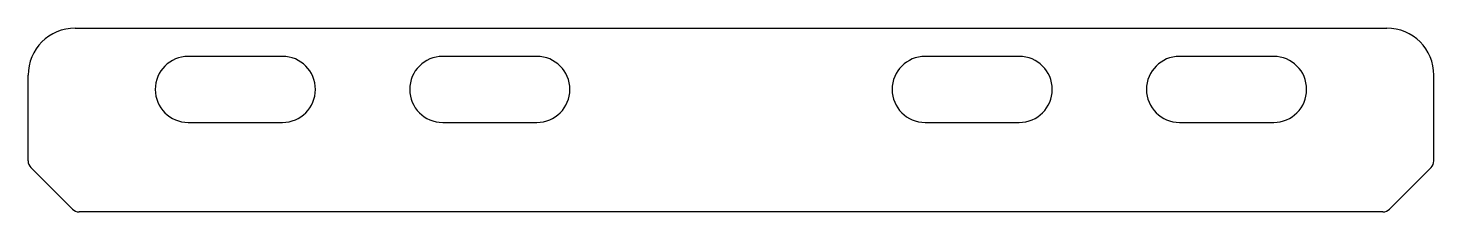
# Model space of a CAD drawing. Header units: millimetres. Extents: x 0 to 149, y 0 to 20.
import ezdxf

# ---------------------------------------------------------------- set-up
doc = ezdxf.new("R2010")
doc.units = ezdxf.units.MM

msp = doc.modelspace()

# ---------------------------------------------------------------- linework, layer by layer
at = {"color": 7, "linetype": 'Continuous', "lineweight": 25}
for p, q in [((5, 19.5), (144.2, 19.5)), ((27, 16.5), (17, 16.5)), ((54, 16.5), (44, 16.5)), ((105.2, 16.5), (95.2, 16.5)), ((132.2, 16.5), (122.2, 16.5)), ((0, 5.41), (0, 14.5)), ((149.2, 5.41), (149.2, 14.5)), ((17, 9.5), (27, 9.5)), ((44, 9.5), (54, 9.5)), ((95.2, 9.5), (105.2, 9.5)), ((122.2, 9.5), (132.2, 9.5)), ((0.29, 4.71), (4.71, 0.29)), ((144.5, 0.29), (148.91, 4.71)), ((143.79, 0), (5.41, 0))]:
    msp.add_line(p, q, dxfattribs=at)
for centre, radius, start, end in [((5, 14.5), 5, 90, 180), ((144.2, 14.5), 5, 0, 90), ((17, 13), 3.5, 90, 270), ((27, 13), 3.5, 270, 90), ((44, 13), 3.5, 90, 270), ((54, 13), 3.5, 270, 90), ((95.2, 13), 3.5, 90, 270), ((105.2, 13), 3.5, 270, 90), ((122.2, 13), 3.5, 90, 270), ((132.2, 13), 3.5, 270, 90), ((1, 5.41), 1, 180, 225), ((148.2, 5.41), 1, 315, 0), ((5.41, 1), 1, 225, 270), ((143.79, 1), 1, 270, 315)]:
    msp.add_arc(centre, radius, start, end, dxfattribs=at)

doc.saveas('drawing.dxf')
